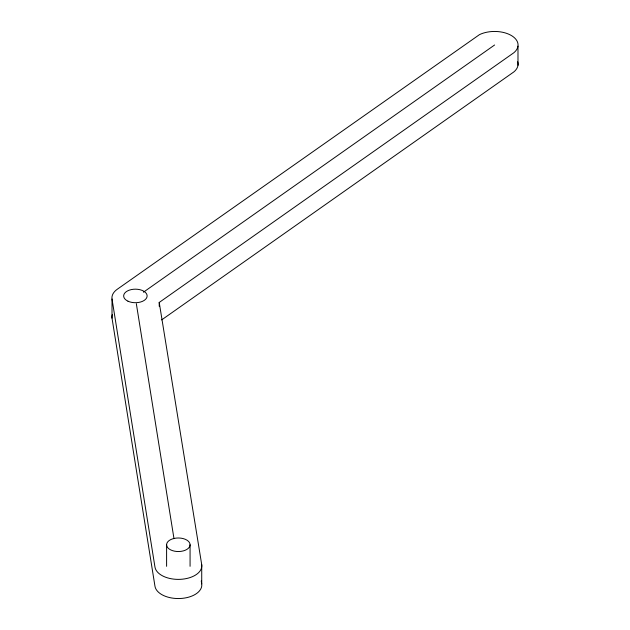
<?xml version="1.0" encoding="UTF-8"?>
<svg xmlns="http://www.w3.org/2000/svg" width="630" height="630" viewBox="0 0 630 630"><rect width="100%" height="100%" fill="white"/><g stroke="black" fill="none" stroke-linecap="round" stroke-linejoin="round"><path stroke-width="0.94" d="M143.435 292.202L494.597 44.998M159.225 302.455L513.867 52.731A23.468 13.553 0 0 0 510.394 34.981A23.468 13.553 0 0 0 479.454 34.65L117.456 289.123A23.468 13.553 0 0 0 112.014 299.006L112.014 318.166L154.948 586.105A23.468 13.553 0 0 0 180.259 598.5A23.468 13.553 0 0 0 201.726 583.884L201.726 564.724L159.225 302.455L159.225 306.282M161.634 319.914L513.867 71.899A23.468 13.553 0 0 0 517.695 61.764M201.254 580.97L201.726 583.884M136.332 303.684L173.982 538.65M112.014 299.006L154.948 566.945A23.468 13.553 0 0 0 180.259 579.34A23.468 13.553 0 0 0 201.726 564.724M517.986 46.132L517.986 65.299M190.071 544.761A11.734 6.772 0 0 1 172.47 550.628A11.734 6.772 0 0 1 172.47 538.894A11.734 6.772 0 0 1 190.071 544.761L190.071 566.323M166.603 544.761L166.603 566.323M112.014 318.166A23.468 13.553 0 0 1 112.297 314.638M127.953 301.179A11.734 6.772 0 0 0 146.971 297.045A11.734 6.772 0 0 0 131.261 289.603A11.734 6.772 0 0 0 127.953 301.179"/></g></svg>
